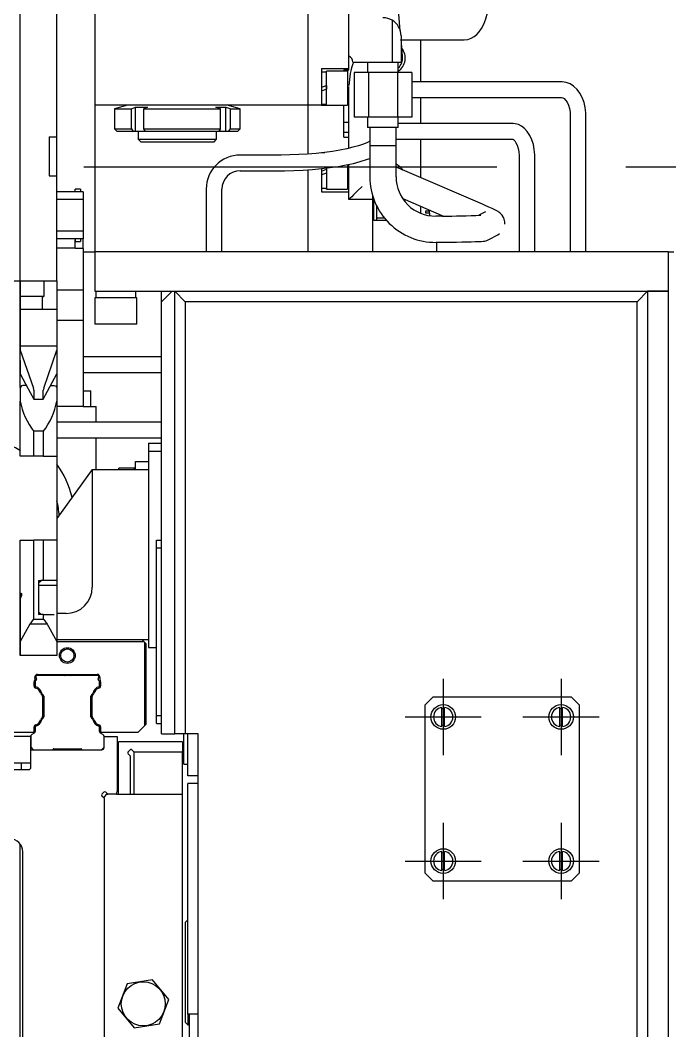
# Model space of a CAD drawing. Extents: x 387 to 958, y 84 to 319.
# Drawn here: x 533.44 to 546.03, y 129.23 to 148.81 of the extents above; entities that cross this region are included whole.
import ezdxf

# ---------------------------------------------------------------- set-up
doc = ezdxf.new("R2010")
doc.units = 0
doc.linetypes.add('AXIS-MY', pattern=[15, 8, -2.5, 2, -2.5])
doc.layers.get('0').update_dxf_attribs({"linetype": 'CONTINUOUS'})
doc.layers.add('AXIS', color=1, linetype='AXIS-MY')

msp = doc.modelspace()

# ---------------------------------------------------------------- linework, layer by layer
at = {"color": 7, "linetype": 'CONTINUOUS'}
for p, q in [((534.8869101, 160.3651919), (534.8869101, 147.165482)), ((533.4400188, 143.7640183), (533.4400188, 151.4300036)), ((534.1507724, 146.5562646), (534.1507724, 151.4300036)), ((533.4400188, 143.7640183), (533.4400188, 151.3284674)), ((539.0245115, 147.165482), (539.0245115, 150.9730906)), ((539.8114173, 147.8762356), (539.8114173, 150.0592645)), ((540.8073588, 148.610052), (540.7487266, 149.2903027)), ((540.6472687, 148.8137912), (540.6472687, 148.0031559)), ((540.8217027, 148.510837), (540.8217027, 148.0031559)), ((540.8415023, 148.2139192), (540.8217027, 148.4436339)), ((540.8224741, 148.4346848), (542.0444099, 148.4346848)), ((541.2075404, 147.622395), (541.2075404, 148.4346848)), ((540.8512259, 148.1011063), (540.8415023, 148.2139192)), ((539.278352, 147.8762356), (539.278352, 147.165482)), ((539.278352, 147.8762356), (539.8114173, 147.8762356)), ((539.8114173, 147.8513244), (539.8114173, 147.8762356)), ((539.8875694, 148.0031559), (540.6472687, 148.0031559)), ((540.1744093, 148.0031559), (540.1744093, 147.8000834)), ((540.6472687, 148.0031559), (540.8217027, 148.0031559)), ((540.7683962, 147.8000834), (540.7683962, 148.0031559)), ((539.3798883, 147.8051602), (539.278352, 147.8051602)), ((539.7860332, 147.8254675), (539.3798883, 147.8254675)), ((539.3798883, 147.165482), (539.3798883, 147.8232362)), ((539.709881, 147.8513244), (539.709881, 147.8254675)), ((539.709881, 147.8513244), (539.8114173, 147.8513244)), ((539.7860332, 147.8513244), (539.7860332, 147.8254675)), ((539.7860332, 147.8254675), (539.7860332, 147.165482)), ((540.1929484, 147.8000834), (539.914494, 147.8000834)), ((539.914494, 147.8000834), (539.914494, 146.9370254)), ((540.7498571, 147.8000834), (540.1929484, 147.8000834)), ((540.1929484, 147.8000834), (540.1929484, 146.9370254)), ((541.0283115, 147.8000834), (540.7498571, 147.8000834)), ((540.7498571, 147.8000834), (540.7498571, 146.9370254)), ((541.0283115, 147.8000834), (541.0283115, 146.9370254)), ((539.278352, 147.514815), (539.3798883, 147.5517712)), ((539.3798883, 147.4761344), (539.278352, 147.4391782)), ((539.3798883, 147.4761344), (539.278352, 147.4391782)), ((539.3798883, 147.5517711), (539.3798883, 147.4761348)), ((539.8114172, 146.3326998), (539.8114172, 147.5277155)), ((539.8114172, 146.8285876), (539.8114172, 147.5277155)), ((543.9246741, 147.622395), (541.0283115, 147.622395)), ((541.0283115, 147.3177863), (543.9246741, 147.3177863)), ((541.2075404, 146.8101052), (541.2075404, 147.3177863)), ((534.8869101, 147.165482), (534.8869101, 144.3224675)), ((534.8869101, 147.165482), (534.8869101, 147.165482)), ((539.0245115, 147.165482), (534.8869101, 147.165482)), ((535.5215115, 147.165482), (535.267671, 147.0974656)), ((535.267671, 147.0974656), (535.598293, 147.0974656)), ((535.267671, 147.0974656), (535.267671, 146.7085689)), ((535.598293, 146.7085689), (535.598293, 147.0974656)), ((535.6730918, 146.6578008), (535.6730918, 147.1286403)), ((535.8330231, 146.7085689), (535.8330231, 147.0974656)), ((535.8330231, 147.0974656), (537.3205947, 147.0974656)), ((537.3205947, 146.7085689), (537.3205947, 147.0974656)), ((537.4242892, 146.6578008), (537.4242892, 147.1286403)), ((537.7045405, 147.0974656), (537.4506999, 147.165482)), ((537.5147292, 146.7085689), (537.5147292, 147.0974656)), ((537.5147292, 147.0974656), (537.7045405, 147.0974656)), ((537.7045405, 146.7085689), (537.7045405, 147.0974656)), ((539.0245115, 146.2210232), (539.0245115, 147.165482)), ((539.278352, 147.165482), (539.0245115, 147.165482)), ((539.278352, 147.1857892), (539.3798883, 147.1857892)), ((539.278352, 147.165482), (539.3798883, 147.165482)), ((539.3798883, 147.165482), (539.3798883, 147.1857892)), ((539.3798883, 147.165482), (539.7860332, 147.165482)), ((539.709881, 146.544596), (539.709881, 147.165482)), ((540.1929484, 146.9370254), (539.914494, 146.9370254)), ((540.1744093, 146.9370254), (540.1744093, 146.733953)), ((540.7498571, 146.9370254), (540.1929484, 146.9370254)), ((541.0283115, 146.9370254), (540.7498571, 146.9370254)), ((540.7683962, 146.733953), (540.7683962, 146.9370254)), ((544.101323, 146.9624095), (544.101323, 144.3224675)), ((544.4059317, 144.3224675), (544.4059317, 146.9624095)), ((535.267671, 146.7085689), (535.598293, 146.7085689)), ((535.267671, 146.7085689), (535.3184391, 146.6578008)), ((535.598293, 146.7085689), (535.6309158, 146.6578008)), ((535.8656459, 146.6578008), (535.8330231, 146.7085689)), ((535.8330231, 146.7085689), (537.3205947, 146.7085689)), ((537.3205947, 146.7085689), (537.2811501, 146.6578008)), ((537.4752847, 146.6578008), (537.5147292, 146.7085689)), ((537.5147292, 146.7085689), (537.7045405, 146.7085689)), ((537.6537724, 146.6578008), (537.7045405, 146.7085689)), ((539.8114172, 146.8285876), (539.709881, 146.8285876)), ((539.8114172, 146.6420631), (539.8114172, 146.8285876)), ((540.7683962, 146.733953), (540.1744093, 146.733953)), ((540.2175622, 146.733953), (540.2175622, 146.3785762)), ((540.7252433, 146.3785762), (540.7252433, 146.733953)), ((542.9941058, 146.8101052), (540.7683962, 146.8101052)), ((533.9984681, 146.5562646), (533.9984681, 145.7947429)), ((533.9984681, 146.5562646), (534.1507724, 146.5562646)), ((534.1507724, 146.302424), (534.1507724, 146.5562646)), ((535.6309158, 146.6578008), (535.3184391, 146.6578008)), ((535.6730918, 146.6578008), (535.6309158, 146.6578008)), ((535.8656459, 146.6578008), (535.6730918, 146.6578008)), ((535.724584, 146.6578008), (535.724584, 146.5054965)), ((535.724584, 146.5054965), (537.2476274, 146.5054965)), ((535.724584, 146.5054965), (535.7753521, 146.4547283)), ((537.2811501, 146.6578008), (535.8656459, 146.6578008)), ((537.1968593, 146.4547283), (537.2476274, 146.5054965)), ((537.2476274, 146.5054965), (537.2476274, 146.6578008)), ((537.4242892, 146.6578008), (537.2811501, 146.6578008)), ((537.4752847, 146.6578008), (537.4242892, 146.6578008)), ((537.6537724, 146.6578008), (537.4752847, 146.6578008)), ((539.709881, 146.6420631), (539.8114172, 146.6420631)), ((539.709881, 146.544596), (539.8114172, 146.544596)), ((539.8114172, 146.544596), (539.8114172, 146.6420631)), ((539.8114172, 146.3326998), (539.8114172, 146.544596)), ((540.7252433, 146.5054965), (542.9941058, 146.5054965)), ((541.2075404, 145.7584754), (541.2075404, 146.5054965)), ((534.1507724, 146.0485834), (534.1507724, 146.302424)), ((535.7753521, 146.4547283), (537.1968593, 146.4547283)), ((540.7252433, 146.3785762), (540.2175622, 146.3785762)), ((540.7252434, 146.3785762), (540.2175622, 146.3785762)), ((540.2175622, 146.3785762), (540.2175622, 145.7783455)), ((540.7252434, 145.7783455), (540.7252434, 146.3785762)), ((538.4660625, 146.2008878), (537.7045408, 146.2008878)), ((539.278352, 146.2516559), (539.278352, 146.2446919)), ((539.278352, 146.2516559), (539.3415462, 146.2516559)), ((543.1113447, 146.1501197), (543.1113447, 144.3224675)), ((543.4159534, 144.3224675), (543.4159534, 146.1501197)), ((534.1507724, 145.7947429), (534.1507724, 146.0485834)), ((539.0245115, 144.3224675), (539.0245115, 145.9159979)), ((539.278352, 145.9377974), (539.278352, 145.4901342)), ((539.278352, 145.8902354), (539.3798883, 145.9271915)), ((539.3798883, 145.950472), (539.3798883, 145.5409023)), ((539.3798883, 145.9271915), (539.3798883, 145.8515547)), ((539.7860332, 146.0182757), (539.7860332, 145.5409023)), ((539.8114172, 145.4901342), (539.8114172, 146.0213411)), ((539.8114172, 145.3378298), (539.8114172, 146.0208058)), ((540.9848952, 145.8541469), (540.7252434, 145.9657203)), ((533.9984681, 145.7947429), (534.1507724, 145.7947429)), ((534.1507724, 143.7640183), (534.1507724, 145.7947429)), ((537.7045408, 145.8962791), (538.4660625, 145.8962791)), ((539.3798883, 145.8515547), (539.278352, 145.8145985)), ((539.3798883, 145.8515547), (539.278352, 145.8145985)), ((542.3990953, 145.2464599), (540.9848952, 145.8541469)), ((534.6076854, 145.5409023), (534.5061492, 145.5409023)), ((534.5061492, 145.4901342), (534.5061492, 145.5386035)), ((534.6076854, 145.5409023), (534.6076854, 145.4901342)), ((537.0445553, 145.5409023), (537.0445553, 144.3224675)), ((537.349164, 144.3224675), (537.349164, 145.5409023)), ((539.278352, 145.5612095), (539.3798883, 145.5612095)), ((539.3798883, 145.5409023), (539.3798883, 145.5612095)), ((539.3798883, 145.5409023), (539.7860332, 145.5409023)), ((534.6584536, 145.4901342), (534.1507724, 145.4901342)), ((534.6584536, 145.3378298), (534.1507724, 145.3378298)), ((534.6584536, 145.4901342), (534.6584536, 145.3378298)), ((534.6584536, 145.3378298), (534.6584536, 144.7286124)), ((539.278352, 145.4901342), (539.8114172, 145.4901342)), ((539.8114172, 145.3378298), (539.8114172, 145.4901342)), ((540.2683303, 145.3378298), (539.8114172, 145.3378298)), ((540.0959892, 145.3429583), (540.2683303, 145.3429583)), ((540.2683303, 145.4230664), (540.2683303, 145.3429583)), ((540.2683303, 145.3429583), (540.2683303, 145.3378298)), ((540.2683303, 145.3378298), (540.2683303, 144.3224675)), ((540.2937144, 144.9316849), (540.2937144, 145.3511286)), ((540.8541241, 145.3577724), (541.6437026, 145.0184876)), ((540.3444825, 145.2294175), (540.3444825, 144.9316849)), ((541.2075404, 145.0711354), (541.2075404, 145.2059081)), ((541.298923, 145.0740633), (541.298923, 145.1202931)), ((541.298923, 145.1202931), (541.3750752, 145.1202931)), ((541.3750752, 145.1339178), (541.3750752, 145.1202931)), ((541.3750752, 145.0740633), (541.3750752, 145.1202931)), ((540.5419603, 144.9316849), (540.2937144, 144.9316849)), ((540.3444825, 144.982453), (540.5005416, 144.982453)), ((541.3750752, 145.0740633), (541.298923, 145.0740633)), ((541.3750752, 145.0740633), (541.3750752, 145.0205291)), ((541.6173426, 145.0181854), (541.4943536, 145.0168674)), ((542.4608146, 145.1023902), (542.3322666, 145.0340343)), ((534.6584536, 144.7286124), (534.1507724, 144.7286124)), ((534.6584536, 144.7286124), (534.6584536, 144.5763081)), ((534.6584536, 144.5763081), (534.1507724, 144.5763081)), ((534.5061492, 144.5763081), (534.5061492, 144.52554)), ((534.5061492, 144.52554), (534.5061492, 144.5564607)), ((534.6076854, 144.5763081), (534.6076854, 144.52554)), ((534.6584536, 144.390347), (534.6584536, 144.5763081)), ((542.5254381, 144.561759), (542.6991719, 144.6541426)), ((542.6991719, 144.6541426), (542.7325835, 144.6778478)), ((534.5061492, 144.394794), (534.1507724, 144.394794)), ((534.5061492, 144.394794), (534.5061492, 144.52554)), ((534.5061492, 144.52554), (534.6076854, 144.52554)), ((534.5061492, 144.390347), (534.5061492, 144.394794)), ((534.6584536, 144.390347), (534.5061492, 144.390347)), ((534.6584536, 144.390347), (534.6584536, 143.5817812)), ((541.4997938, 144.5092154), (541.6227828, 144.5105334)), ((541.5121491, 144.3224675), (541.5121491, 144.5093478)), ((534.6584536, 144.3224675), (534.8869101, 144.3224675)), ((534.8869101, 144.3224675), (534.8869101, 143.5609458)), ((546.0051273, 144.3224675), (534.8869101, 144.3224675)), ((546.0051273, 143.5609458), (546.0051273, 144.3224675)), ((546.0051273, 144.3224675), (546.1066635, 144.3224675)), ((546.0051273, 125.538265), (546.0051273, 144.3224675)), ((532.3992725, 143.7640183), (533.4400188, 143.7640183)), ((533.4400188, 143.7640183), (534.1507724, 143.7640183)), ((533.4400188, 143.7640183), (533.4400188, 143.4594096)), ((533.4400188, 142.221976), (533.4400188, 143.7640183)), ((533.8969318, 143.7640183), (533.8969318, 143.4594096)), ((534.1507724, 143.7640183), (534.1507724, 143.205569)), ((534.6584536, 143.5817812), (534.1507724, 143.5817812)), ((534.6584536, 143.5817812), (534.6584536, 142.9969559)), ((534.8869101, 143.5609458), (546.0051273, 143.5609458)), ((534.9072174, 143.5609458), (534.9072174, 143.4340255)), ((535.6788927, 143.4340255), (535.6788927, 143.5609458)), ((536.181497, 143.3578733), (536.181497, 143.5609458)), ((536.3845695, 143.5609458), (536.181497, 143.3578733)), ((536.3845695, 143.5609458), (536.4353376, 143.5609458)), ((536.6384101, 143.3578733), (536.4353376, 143.5609458)), ((536.4353376, 134.9811344), (536.4353376, 143.5609458)), ((545.3959099, 143.3578733), (545.5989824, 143.5609458)), ((546.0051273, 143.5609458), (545.5989824, 143.5609458)), ((545.5989824, 143.5609458), (545.5989824, 125.995178)), ((546.0051273, 125.995178), (546.0051273, 143.5609458)), ((533.8969318, 143.4594096), (533.4400188, 143.4594096)), ((533.4400188, 143.4594096), (533.4400188, 143.205569)), ((533.8715478, 143.459373), (533.8969318, 143.459373)), ((533.8715478, 143.205569), (533.8715478, 143.459373)), ((533.8969318, 143.459373), (533.8969318, 143.4594096)), ((535.6992, 143.4340255), (534.8869101, 143.4340255)), ((534.8869101, 143.4340255), (534.8869101, 142.9263444)), ((535.6992, 142.9263444), (535.6992, 143.4340255)), ((536.181497, 134.9811344), (536.181497, 143.3578733)), ((545.3959099, 143.3578733), (536.6384101, 143.3578733)), ((536.6384101, 143.3578733), (536.6384101, 134.9811344)), ((545.3959099, 125.538265), (545.3959099, 143.3578733)), ((534.1507724, 143.205569), (533.4400188, 143.205569)), ((533.4400188, 143.205569), (533.4400188, 142.4948154)), ((534.1507724, 143.205569), (534.1507724, 142.4948154)), ((534.6584536, 142.9969559), (534.1507724, 142.9969559)), ((534.6584536, 142.9969559), (534.6584536, 141.3271487)), ((535.6992, 142.9263444), (534.8869101, 142.9263444)), ((534.1507724, 142.4948154), (533.4400188, 142.4948154)), ((533.4400188, 142.4948154), (533.4400188, 142.4212403)), ((533.4400188, 141.9650327), (533.4400188, 142.4212403)), ((533.4400188, 142.4212403), (533.6950598, 141.6826443)), ((533.8957315, 141.6826443), (534.1507724, 142.4212403)), ((534.1507724, 142.4948154), (534.1507724, 142.4212403)), ((534.1507724, 142.4212403), (534.1507724, 141.9650327)), ((533.4400188, 142.221976), (533.4400188, 141.9753847)), ((536.181497, 142.2917429), (534.6584536, 142.2917429)), ((534.6584536, 141.9871342), (536.181497, 141.9871342)), ((533.4400188, 141.9753847), (533.4400188, 141.9625982)), ((533.4400188, 141.694962), (533.4400188, 141.9620475)), ((534.1507724, 141.9650327), (534.1507724, 141.694962)), ((534.1507724, 141.9650327), (534.1507724, 141.9631265)), ((533.4400188, 141.694962), (533.4400188, 141.433482)), ((533.5624642, 141.7332935), (533.4922304, 141.7332935)), ((533.704013, 141.6450539), (533.704013, 141.4727592)), ((533.8867782, 141.4727592), (533.8867782, 141.6450539)), ((534.0283844, 141.7332934), (534.0985608, 141.7332934)), ((534.1507724, 141.694962), (534.1507724, 141.433482)), ((534.6584536, 141.6317574), (534.8107579, 141.6317574)), ((534.8107579, 141.3271487), (534.8107579, 141.6317574)), ((533.4400188, 140.3625546), (533.4400188, 141.433482)), ((533.7039522, 141.4716646), (533.7031839, 141.4703964)), ((533.703322, 141.4692995), (533.8874525, 141.4692995)), ((534.1507724, 141.433482), (534.1507724, 140.3625546)), ((534.6584536, 141.3271487), (534.1507724, 141.3271487)), ((534.6584536, 141.3271487), (534.9122942, 141.3271487)), ((534.9122942, 141.0225387), (534.9122942, 141.3271487)), ((534.5251874, 141.022539), (534.1507724, 141.0225394)), ((536.181497, 141.0225375), (534.5251874, 141.022539)), ((533.704013, 140.3625546), (533.704013, 140.848285)), ((533.704013, 140.8477703), (533.704013, 140.848285)), ((533.8867782, 140.8477703), (533.704013, 140.8477703)), ((533.704013, 140.3625546), (533.704013, 140.8477703)), ((533.8867782, 140.848285), (533.8867782, 140.8477703)), ((533.8867782, 140.8477703), (533.8867782, 140.3625546)), ((534.1507724, 140.7179307), (534.5251872, 140.7179303)), ((534.5251872, 140.7179303), (536.181497, 140.7179289)), ((534.9122942, 140.108714), (534.9122942, 140.71793)), ((534.9122942, 140.7178871), (536.167689, 140.7178871)), ((535.9276565, 140.6163951), (536.181497, 140.6163951)), ((535.9276565, 140.6163951), (535.9276565, 140.4640908)), ((535.9276565, 140.4640908), (536.181497, 140.4640908)), ((535.9276565, 140.4640908), (535.9276565, 136.6564822)), ((533.704013, 140.3625546), (533.4400188, 140.3625546)), ((533.8867782, 140.3625546), (533.704013, 140.3625546)), ((533.8867782, 140.3625546), (534.1507724, 140.3625546)), ((534.1507724, 140.3625546), (534.1507724, 140.2102502)), ((535.6738159, 140.108714), (535.6738159, 140.2610183)), ((535.6738159, 140.2610183), (535.9276565, 140.2610183)), ((534.1507724, 140.2102502), (534.1507724, 138.8902792)), ((534.836142, 140.108714), (534.1507724, 139.1544019)), ((534.836142, 140.108714), (534.836142, 137.8241488)), ((534.836142, 140.108714), (535.9276565, 140.108714)), ((535.3489, 140.108714), (535.3489, 140.134098)), ((535.6535087, 140.134098), (535.3489, 140.134098)), ((535.6535087, 140.108714), (535.6535087, 140.134098)), ((534.1507724, 138.8902792), (534.1507724, 138.7379749)), ((533.4400188, 138.7379749), (533.704013, 138.7379749)), ((533.4400188, 137.7103685), (533.4400188, 138.7379749)), ((533.8867782, 138.7379749), (533.704013, 138.7379749)), ((533.704013, 137.1972912), (533.704013, 138.7379749)), ((533.704013, 137.1972912), (533.704013, 138.7379749)), ((534.1507724, 138.7379749), (533.8867782, 138.7379749)), ((533.8867782, 138.7379749), (533.8867782, 137.9588129)), ((536.0799608, 138.7379749), (536.181497, 138.7379749)), ((536.0799608, 138.5856705), (536.0799608, 138.7379749)), ((536.0799608, 138.5856705), (536.181497, 138.5856705)), ((536.0799608, 135.3365112), (536.0799608, 138.5856705)), ((533.4400188, 136.5041778), (533.4400188, 138.0272213)), ((533.7953956, 137.9080448), (533.8461637, 137.9588129)), ((533.8461637, 137.9588129), (533.7953956, 137.9080448)), ((533.7953956, 137.9588129), (533.7953956, 137.9080448)), ((533.7953956, 137.9588129), (533.8461637, 137.9588129)), ((533.7953956, 137.9080448), (533.7953956, 137.8572767)), ((534.1507724, 137.9588129), (533.8461637, 137.9588129)), ((534.1507724, 137.9588129), (534.1507724, 137.8572767)), ((533.4400188, 137.7103685), (533.4400188, 137.5450528)), ((534.1507724, 137.8572767), (533.7953956, 137.8572767)), ((533.7953956, 137.8572767), (533.7953956, 137.7556378)), ((533.7953956, 137.7556378), (533.7953956, 137.2988274)), ((534.1507724, 137.8572767), (534.1507724, 137.2988274)), ((533.4400188, 137.602256), (533.4400188, 136.7386466)), ((533.7953956, 137.3495955), (533.8461637, 137.2988274)), ((533.7953956, 137.3495955), (533.8461637, 137.2988274)), ((533.8867782, 137.2988274), (533.7953956, 137.2988274)), ((533.8867782, 137.2988274), (533.8867782, 137.1972912)), ((533.8867782, 137.2988274), (534.0993708, 137.2988274)), ((534.3284609, 137.3164677), (534.1507724, 137.3164677)), ((534.1507724, 137.2988274), (534.1507724, 136.7752312)), ((533.6934838, 137.1972912), (533.6295743, 137.1093582)), ((533.961217, 137.1093582), (533.6295743, 137.1093582)), ((533.8973074, 137.1972912), (533.6934838, 137.1972912)), ((533.8973074, 137.1972912), (533.961217, 137.1093582)), ((533.4400188, 136.7760166), (533.4400188, 136.5041778)), ((535.9276565, 136.8087865), (534.1507724, 136.8087865)), ((534.1507724, 136.7760166), (534.1507724, 136.5041778)), ((534.1507724, 136.7732488), (535.8362739, 136.7732488)), ((535.8007362, 136.8087865), (535.8362739, 136.7732488)), ((535.8464275, 136.7630952), (535.8362739, 136.7732488)), ((535.8464275, 136.7630952), (535.8768884, 136.7326343)), ((535.8464275, 136.7630952), (535.8464275, 135.1375002)), ((535.8768884, 136.7326343), (535.8768884, 135.167961)), ((534.1507724, 136.5041778), (533.4400188, 136.5041778)), ((533.4400188, 136.5041778), (533.4400188, 136.5041778)), ((535.9276565, 136.6564822), (536.0799608, 136.6564822)), ((534.9387708, 136.1158017), (533.7689191, 136.1158017)), ((533.77529, 136.136109), (534.9323998, 136.136109)), ((534.2135402, 136.1167544), (534.1972192, 136.136109)), ((534.2828474, 136.1291494), (534.2135402, 136.1167544)), ((534.2713589, 136.136109), (534.3048808, 136.1158017)), ((534.2843622, 136.136109), (534.317884, 136.1158017)), ((534.4103405, 136.1158017), (534.4472902, 136.136109)), ((533.7090898, 135.9091911), (533.7090898, 135.9933436)), ((533.7293971, 135.9934705), (533.7293971, 135.9093143)), ((533.7477435, 136.0223313), (533.7368319, 136.0114197)), ((533.7443999, 136.0838478), (533.7543133, 136.0468504)), ((534.9533765, 136.0468504), (534.9632899, 136.0838478)), ((534.9708579, 136.0114198), (534.9599463, 136.0223313)), ((534.9782927, 135.9093143), (534.9782927, 135.9934705)), ((534.9986, 135.9933436), (534.9986, 135.9091911)), ((533.8572941, 135.7387801), (533.8456434, 135.7504308)), ((533.8586587, 135.7682373), (533.8850361, 135.7418597)), ((534.8226537, 135.7418598), (534.8490312, 135.7682373)), ((534.8620464, 135.7504308), (534.8503957, 135.7387801)), ((533.8766246, 135.336287), (533.8766246, 135.6921121)), ((533.8969319, 135.713141), (533.8969319, 135.3152581)), ((534.8107579, 135.3152581), (534.8107579, 135.713141)), ((534.8310652, 135.6921121), (534.8310652, 135.336287)), ((541.4359969, 135.691888), (541.2836926, 135.5395836)), ((541.2836926, 135.5395836), (541.2836926, 132.2904243)), ((544.126707, 135.691888), (541.4359969, 135.691888)), ((544.2790114, 135.5395836), (544.126707, 135.691888)), ((544.2790114, 132.2904243), (544.2790114, 135.5395836)), ((536.0799608, 135.1842068), (536.0799608, 135.3365112)), ((536.0799608, 135.3365112), (536.181497, 135.3365112)), ((541.6136854, 135.1250081), (541.6136854, 135.4972461)), ((541.6644535, 135.1250081), (541.6644535, 135.4972461)), ((543.8982505, 135.1250081), (543.8982505, 135.4972461)), ((543.9490186, 135.1250081), (543.9490186, 135.4972461)), ((533.8456434, 135.2779683), (533.8572941, 135.289619)), ((533.8850361, 135.2865394), (533.8586587, 135.2601619)), ((534.8490312, 135.2601619), (534.8226537, 135.2865393)), ((534.8503957, 135.289619), (534.8620464, 135.2779683)), ((535.724584, 135.0156567), (535.8464275, 135.1375002)), ((535.8768884, 135.167961), (535.8464275, 135.1375002)), ((536.0799608, 135.1842068), (536.181497, 135.1842068)), ((533.0278513, 135.0141336), (533.678629, 135.0141336)), ((533.7090898, 134.994794), (533.6633985, 134.9684141)), ((533.678629, 135.0141336), (533.678629, 135.016672)), ((533.678629, 135.016672), (533.7090898, 135.016672)), ((533.7090898, 135.016672), (533.7090898, 135.119208)), ((533.7293971, 135.1190848), (533.7293971, 135.0299672)), ((534.9782927, 135.0299672), (534.9782927, 135.1190848)), ((534.9986, 135.119208), (534.9986, 135.016672)), ((534.9986, 135.016672), (535.0290608, 135.016672)), ((535.0442913, 134.9684141), (534.9986, 134.994794)), ((535.0290608, 135.016672), (535.0290608, 135.0141336)), ((535.0290608, 135.0141336), (535.6798385, 135.0141336)), ((535.6908564, 135.0156567), (535.724584, 135.0156567)), ((536.181497, 134.9811344), (536.4353376, 134.9811344)), ((536.6384101, 134.9811344), (536.4353376, 134.9811344)), ((536.6130263, 134.397301), (536.6130263, 134.9806045)), ((536.8922507, 134.9811344), (536.6384101, 134.9811344)), ((536.6891785, 134.1688445), (536.6891785, 134.9811344)), ((536.8922507, 125.538265), (536.8922507, 134.9811344)), ((533.6430913, 134.9303662), (533.0338739, 134.9303662)), ((533.6430913, 134.9332409), (533.6430913, 134.7272938)), ((533.6430913, 134.4226851), (533.6430913, 134.9303662)), ((535.0645985, 134.7272938), (535.0645985, 134.9332409)), ((535.0645985, 134.9303662), (535.3184391, 134.9303662)), ((535.0645985, 134.7171402), (535.0645985, 134.9303662)), ((535.3184391, 134.9303662), (535.3184391, 133.8642358)), ((535.3438232, 133.8134677), (535.3438232, 134.82883)), ((536.587642, 134.82883), (535.3438232, 134.82883)), ((536.587642, 134.82883), (536.587642, 134.6323896)), ((533.6430913, 134.7272938), (533.6938594, 134.6765257)), ((533.6430913, 134.6765257), (535.023984, 134.6765257)), ((533.6430913, 134.3211489), (533.6430913, 134.6765257)), ((533.6938594, 134.6765257), (534.0644667, 134.6765257)), ((534.0644667, 134.6765257), (534.0767231, 134.6887822)), ((534.0839029, 134.6917561), (534.6237869, 134.6917561)), ((534.1507724, 134.6917561), (534.1507724, 134.6765257)), ((534.5569174, 134.6765257), (534.5569174, 134.6917561)), ((534.6309667, 134.6887822), (534.6432232, 134.6765257)), ((534.6432232, 134.6765257), (535.0138304, 134.6765257)), ((535.0138304, 134.6765257), (535.0645985, 134.7272938)), ((535.5327913, 134.6362262), (535.5686898, 134.6745922)), ((535.5722797, 134.5556577), (535.5327913, 134.5978602)), ((535.5722797, 134.5556577), (535.5722797, 133.8134677)), ((535.6045883, 134.6745922), (535.6440766, 134.6323896)), ((535.6440766, 134.6323896), (535.6440766, 133.8134677)), ((535.6440766, 134.6323896), (536.587642, 134.6323896)), ((536.587642, 133.8134677), (536.587642, 134.6323896)), ((533.1052239, 134.4226851), (533.6430913, 134.4226851)), ((533.4654029, 134.2957648), (533.4654029, 134.4226851)), ((536.6130263, 134.397301), (536.6891785, 134.397301)), ((533.1451274, 134.2957648), (533.6177072, 134.2957648)), ((536.8922507, 134.1688445), (536.6891785, 134.1688445)), ((536.8922507, 134.0221939), (536.6891782, 134.0221939)), ((536.6891782, 129.5545998), (536.6891782, 134.0221939)), ((535.0610087, 133.852956), (535.0251102, 133.8170576)), ((535.0251102, 133.7811591), (535.0645985, 133.7416708)), ((535.1153666, 133.8134677), (535.0645985, 133.7626996)), ((535.0645985, 133.7416708), (535.0645985, 133.7626996)), ((535.1363955, 133.8134677), (535.0969071, 133.852956)), ((535.1153666, 133.8134677), (535.1363955, 133.8134677)), ((535.3094873, 133.8134677), (535.1363955, 133.8134677)), ((535.3094873, 133.8134677), (535.3184391, 133.8642358)), ((535.3094873, 133.8134677), (536.587642, 133.8134677)), ((536.587642, 125.6905693), (536.587642, 133.8134677)), ((535.0645985, 133.7416708), (535.0645985, 125.7623663)), ((533.4400188, 127.4369925), (533.4400188, 132.8488735)), ((533.490787, 123.4060041), (533.490787, 132.6965692)), ((541.6136854, 132.3327618), (541.6136854, 132.7049998)), ((541.6644535, 132.3327618), (541.6644535, 132.7049998)), ((543.8982505, 132.3327618), (543.8982505, 132.7049998)), ((543.9490186, 132.3327618), (543.9490186, 132.7049998)), ((541.2836926, 132.2904243), (541.4359969, 132.1381199)), ((544.126707, 132.1381199), (544.2790114, 132.2904243)), ((541.4359969, 132.1381199), (544.126707, 132.1381199)), ((536.6891782, 131.3765982), (536.6384101, 131.3258301)), ((536.6384101, 131.3258301), (536.6384101, 129.3966417)), ((535.5099905, 130.137183), (535.3344932, 129.6708244)), ((536.0016176, 130.2183771), (535.5099905, 130.137183)), ((536.3177473, 129.8332127), (536.0016176, 130.2183771)), ((535.3344932, 129.6708244), (535.6506229, 129.2856599)), ((536.14225, 129.3668541), (536.3177473, 129.8332127)), ((536.8922507, 129.5545998), (536.6891782, 129.5545998)), ((536.6891782, 129.5545998), (536.6891782, 129.3458736)), ((536.7145623, 129.5545998), (536.7145623, 125.741042)), ((535.6506229, 129.2856599), (536.14225, 129.3668541)), ((536.6384101, 129.3966417), (536.6891782, 129.3458736)), ((536.6891782, 129.3458736), (536.7145623, 129.3458736))]:
    msp.add_line(p, q, dxfattribs=at)
at = {"color": 7, "linetype": 'CONTINUOUS', "flags": 128}
for points in [[(542.0444099, 148.4346848), (542.1131772, 148.4418879), (542.1791089, 148.4630215), (542.237592, 148.4952224), (542.2895139, 148.5369789), (542.3365591, 148.5887545), (542.3808404, 148.6537557), (542.4238205, 148.7375863), (542.4638176, 148.8415547), (542.4967182, 148.9547196), (542.5230509, 149.0734668), (542.5438466, 149.1974673), (542.5596102, 149.3261959), (542.5705473, 149.4586904), (542.576733, 149.5936912), (542.5782796, 149.7038877)], [(544.4059317, 146.9624095), (544.404228, 147.0188228), (544.3922796, 147.1209984), (544.3689463, 147.2198725), (544.3343285, 147.3132136), (544.288561, 147.3988077), (544.2320047, 147.4741573), (544.1658349, 147.5362956), (544.1003757, 147.5784337), (544.0233439, 147.608911), (543.9449862, 147.6218302), (543.9246741, 147.622395)], [(543.9246741, 147.3177863), (543.9335358, 147.3171443), (543.9560475, 147.3100768), (543.9816778, 147.2935926), (544.0094963, 147.2658043), (544.0390535, 147.2228169), (544.0649541, 147.1680122), (544.0849549, 147.1035896), (544.0974325, 147.032197), (544.101323, 146.9624095)], [(535.598293, 147.0974656), (535.6081483, 147.1015761), (535.6730918, 147.1286403)], [(535.6730918, 147.1286403), (535.8785882, 147.1298727), (535.9078219, 147.1286403)], [(535.9078219, 147.1286403), (535.8428784, 147.1015761), (535.8330231, 147.0974656)], [(537.2301546, 147.1286403), (537.2543325, 147.1298727), (537.4242892, 147.1286403)], [(537.3205947, 147.0974656), (537.3086785, 147.1015761), (537.2301546, 147.1286403)], [(537.4242892, 147.1286403), (537.502813, 147.1015761), (537.5147292, 147.0974656)], [(543.4159534, 146.1501197), (543.4145984, 146.2048758), (543.4048349, 146.3058624), (543.3856403, 146.4036688), (543.3569185, 146.4963751), (543.3183264, 146.5822058), (543.2692024, 146.6591515), (543.2167313, 146.7172625), (543.1593611, 146.7613416), (543.0982683, 146.7913582), (543.0344285, 146.8073448), (542.9941058, 146.8101052)], [(542.9933485, 146.5053511), (542.995506, 146.5044003), (543.007216, 146.4960614), (543.0271143, 146.4742735), (543.0495037, 146.4389537), (543.0712224, 146.390701), (543.089859, 146.3308533), (543.1034253, 146.2618303), (543.1105036, 146.1868565), (543.1113447, 146.1501197)], [(540.2175622, 146.4677716), (540.1728837, 146.4459901), (540.0933083, 146.4139389), (539.9987109, 146.3821144), (539.8899835, 146.3513829), (539.7682321, 146.3224303), (539.6346907, 146.2957976), (539.4906744, 146.2719123), (539.3375541, 146.2511136), (539.1767442, 146.2336703), (539.0096941, 146.2197922), (538.8378818, 146.2096385), (538.6628071, 146.203322), (538.4952355, 146.2009412), (538.4660625, 146.2008878)], [(538.4660625, 145.8962791), (538.5626826, 145.8968434), (538.7456534, 145.9010237), (538.9265899, 145.9092535), (539.1041456, 145.9214827), (539.2770524, 145.9376417), (539.4440932, 145.957645), (539.6041189, 145.9813972), (539.7560666, 146.0088046), (539.8989819, 146.0397918), (540.0320449, 146.074332), (540.1546022, 146.1125002), (540.2175622, 146.1362352)], [(540.0652578, 145.5916704), (539.980414, 145.5068266), (539.9015336, 145.4279462), (539.8649204, 145.3913041), (539.8381612, 145.3645737), (539.8181047, 145.3444849), (539.8114172, 145.3378298)], [(542.8329593, 144.8588969), (542.8327533, 144.9083201), (542.8218976, 144.9581015), (542.8037069, 145.0005421), (542.7814451, 145.0349217), (542.7587562, 145.0608066), (542.73831, 145.0792894), (542.719848, 145.0931993), (542.7019967, 145.1048208), (542.6801649, 145.1173964), (542.6395521, 145.1382976), (542.5872499, 145.1631604), (542.525785, 145.1910718), (542.4488879, 145.224937), (542.3990953, 145.2464599)], [(541.6227828, 144.5105334), (541.6810891, 144.5111964), (541.7914243, 144.512662), (541.8988687, 144.5143676), (542.0011627, 144.5162783), (542.0962449, 144.5183569), (542.1822431, 144.5205651), (542.2575568, 144.5228677), (542.3210041, 144.5252429), (542.3722429, 144.5277244), (542.4140886, 144.5307111), (542.4398917, 144.5338165), (542.462734, 144.5382359), (542.4863457, 144.5449566), (542.5254381, 144.561759)], [(533.4393308, 141.9625049), (533.595578, 141.6716526), (533.7028123, 141.4701951)], [(533.8880945, 141.4704417), (533.9690061, 141.6226243), (534.1514903, 141.9627374)], [(533.4922304, 141.7332935), (533.4658632, 141.7262239), (533.4400188, 141.694962)], [(534.0985608, 141.7332934), (534.124928, 141.7262239), (534.1507724, 141.694962)], [(533.8875773, 141.4707144), (533.8872685, 141.4695494), (533.886839, 141.4716646)], [(534.1507724, 138.7379749), (534.1507724, 138.6274776), (534.1507724, 138.5185555), (534.1507724, 138.4113947), (534.1507724, 138.3061781), (534.1507724, 138.2030852), (534.1507724, 138.1022922), (534.1507724, 138.0039709), (534.1507724, 137.9588129)], [(533.4400188, 137.7103685), (533.4530496, 137.7120705), (533.4622134, 137.7033904), (533.4653587, 137.6868926), (533.4635776, 137.6667428), (533.457938, 137.6442526), (533.448592, 137.6197291), (533.4400188, 137.602256)], [(533.6295743, 137.1093582), (533.5710475, 137.006297), (533.4400188, 136.7760166)], [(533.961217, 137.1093582), (533.9875439, 137.0629813), (534.1507724, 136.7760166)]]:
    msp.add_lwpolyline(points, dxfattribs=at)
at = {"color": 7, "linetype": 'CONTINUOUS'}
for centre, radius in [((534.3538449, 136.5016394), 0.1523043), ((534.3538449, 136.5016394), 0.1269203), ((541.6390694, 135.3111271), 0.2386101), ((543.9236346, 135.3111271), 0.2386101), ((541.6390694, 132.5188808), 0.2386101), ((543.9236346, 132.5188808), 0.2386101), ((535.8261202, 129.7520185), 0.4264522)]:
    msp.add_circle(centre, radius, dxfattribs=at)
for centre, radius, start, end in [((540.4714027, 148.510837), 0.3503, 59.86469667, 90), ((540.4714027, 148.510837), 0.3503, 0, 59.8646968), ((540.5983231, 148.079308), 0.3046087, 303.94061048, 38.48358863), ((539.7606491, 148.0031559), 0.1269203, 0, 66.42183013), ((540.598323, 148.079308), 0.2538406, 312.06706741, 4.92626947), ((540.5983231, 148.079308), 0.2538405, 1.92499299, 4.92627001), ((541.4219448, 147.4764491), 1.6122015, 160.99085416, 177.38885067), ((537.7045408, 145.5409023), 0.6599855, 90, 180), ((540.5983231, 145.7439747), 0.3046087, 33.18931679, 65.37567499), ((537.7045408, 145.5409023), 0.3553768, 90, 180), ((541.4864729, 145.7779876), 1.2689107, 179.98384264, 270.60149888), ((541.486514, 145.7780272), 0.7612707, 179.97604864, 270.59004563), ((541.5907993, 162.7806576), 17.762492, 270.08561959, 272.50631719), ((534.8066757, 141.6920419), 1.3909006, 190.71325051, 217.55497059), ((532.7841155, 141.6920419), 1.3909006, 322.44502964, 349.28674938), ((532.5768103, 139.0934199), 1.6245797, 57.64990066, 90.00332928), ((536.167689, 140.3625103), 0.3553768, 87.77323738, 90), ((532.5768103, 139.0934199), 1.9291884, 14.20635231, 35.32676985), ((532.5768103, 139.0934199), 1.6245797, 4.40508248, 14.4750278), ((534.3284609, 137.8241488), 0.5076811, 270, 0), ((533.77529, 136.0853409), 0.0507681, 90.00000851, 194.02078946), ((533.768919, 136.0904177), 0.0253841, 89.99997539, 195.00005664), ((534.9323998, 136.0853409), 0.0507681, 345.97921054, 89.99999149), ((534.9387708, 136.0904177), 0.0253841, 344.99994336, 90.00002461), ((533.759858, 135.9933436), 0.0507681, 146.934419, 180), ((533.6620021, 136.0570514), 0.0659985, 326.93440307, 14.02077972), ((533.7547812, 135.9934705), 0.0253841, 135.00009876, 180), ((533.7297942, 136.0402805), 0.0253841, 315.00006381, 15.00005702), ((534.9778956, 136.0402805), 0.025384, 164.99993066, 224.99996203), ((534.9529087, 135.9934705), 0.0253841, 0, 45.0000633), ((535.0456878, 136.0570513), 0.0659985, 165.979214, 213.065581), ((534.9478319, 135.9933436), 0.0507681, 0, 33.06560533), ((533.7497043, 135.9091911), 0.0406145, 180, 257.94440121), ((533.7446275, 135.9093143), 0.0152304, 180, 257.98148208), ((533.7161974, 135.752302), 0.1198128, 9.63381422, 77.94440417), ((533.7112221, 135.7524036), 0.1451968, 9.545311, 77.98148), ((533.8743622, 135.7791496), 0.0406145, 189.633818, 225), ((533.8694282, 135.7790068), 0.0152304, 189.54530839, 224.9999896), ((533.8106261, 135.6921121), 0.0659985, 0, 45), ((533.8563174, 135.7131409), 0.0406145, 0, 45.00004304), ((534.8513724, 135.713141), 0.0406145, 135, 180), ((534.8970637, 135.6921121), 0.0659985, 135, 180), ((534.8382616, 135.7790068), 0.0152304, 315, 350.454689), ((534.9964677, 135.7524035), 0.1451968, 102.01851812, 170.45467069), ((534.8333276, 135.7791496), 0.0406145, 314.99994981, 350.3662003), ((534.9914924, 135.752302), 0.1198128, 102.055598, 170.366182), ((534.9630623, 135.9093143), 0.0152304, 282.01852, 0), ((534.9579855, 135.9091911), 0.0406145, 282.05559879, 0), ((533.8106261, 135.336287), 0.0659985, 315, 0), ((534.8970637, 135.336287), 0.0659985, 180, 225), ((541.6390694, 135.3111271), 0.187842, 97.76643417, 262.23356583), ((541.6390694, 135.3111271), 0.1573812, 80.71820091, 99.28179909), ((541.6390694, 135.3111271), 0.187842, 277.76643417, 82.23356583), ((543.9236346, 135.3111271), 0.187842, 97.76643417, 262.23356583), ((543.9236346, 135.3111271), 0.1573812, 80.71820091, 99.28179909), ((543.9236346, 135.3111271), 0.187842, 277.76643417, 82.23356583), ((533.7497043, 135.119208), 0.0406145, 102.055598, 180), ((533.7446275, 135.1190848), 0.0152304, 102.01852, 180), ((533.7161974, 135.2760971), 0.1198128, 282.05560077, 350.36619661), ((533.7112221, 135.2759956), 0.1451968, 282.0185217, 350.45469176), ((533.8743622, 135.2492495), 0.0406145, 135.0000511, 170.3662003), ((533.8694282, 135.2493923), 0.0152304, 134.99998696, 170.454673), ((533.8563174, 135.3152582), 0.0406145, 314.99995696, 0), ((534.8513724, 135.3152581), 0.0406145, 180, 225), ((534.8382616, 135.2493923), 0.0152304, 9.545311, 45), ((534.9964677, 135.2759956), 0.1451968, 189.54530824, 257.9814783), ((534.8333276, 135.2492495), 0.0406145, 9.6338872, 45.00007089), ((534.9914924, 135.2760971), 0.1198128, 189.633818, 257.944402), ((534.9630623, 135.1190848), 0.0152304, 0, 77.98148), ((534.9579855, 135.119208), 0.0406145, 0, 77.94440121), ((541.6390694, 135.3111271), 0.1573812, 260.71820091, 279.28179909), ((543.9236346, 135.3111271), 0.1573812, 260.71820091, 279.28179909), ((533.6837058, 134.9332409), 0.0406145, 120, 180), ((533.6887826, 135.0299672), 0.0406145, 300, 0), ((535.0189072, 135.0299672), 0.0406145, 180, 240), ((535.023984, 134.933241), 0.0406145, 0, 60), ((535.6798385, 135.0547481), 0.0406145, 270, 285.74054853), ((534.0839029, 134.6816025), 0.0101536, 89.99991763, 135.00014432), ((534.623787, 134.6816025), 0.0101536, 44.99985567, 90.00008237), ((535.023984, 134.7171402), 0.0406145, 270, 0), ((533.6177072, 134.3211489), 0.0253841, 270, 0), ((535.0430594, 133.7991083), 0.0253841, 135, 225), ((535.0789579, 133.8350068), 0.0253841, 45, 135), ((533.2369464, 132.6965692), 0.2538406, 0, 90), ((541.6390694, 132.5188808), 0.187842, 97.76643417, 262.23356583), ((541.6390694, 132.5188808), 0.1573812, 80.71820091, 99.28179909), ((541.6390694, 132.5188808), 0.187842, 277.76643417, 82.23356583), ((543.9236346, 132.5188808), 0.187842, 97.76643417, 262.23356583), ((543.9236346, 132.5188808), 0.1573812, 80.71820091, 99.28179909), ((543.9236346, 132.5188808), 0.187842, 277.76643417, 82.23356583), ((541.6390694, 132.5188808), 0.1573812, 260.71820091, 279.28179909), ((543.9236346, 132.5188808), 0.1573812, 260.71820091, 279.28179909)]:
    msp.add_arc(centre, radius, start, end, dxfattribs=at)
for centre, major_axis, ratio, start_param, end_param in [((533.5574581, 141.8902451), (-0.1437062, 0.2533159), 0.113516084, 3.3390831168, 3.6904342584), ((534.0333331, 141.8902451), (0.1437062, 0.2533159), 0.1135160797, 2.5927510462, 2.9441021879), ((533.645391, 141.5708357), (-0.0574825, 0.1013263), 0.113516084, 3.2935438735, 3.3390831168), ((533.9454002, 141.5708357), (0.0574825, 0.1013263), 0.1135160797, 2.9441021879, 2.9896414312), ((535.5507406, 134.6170432), (0, 0.0271288), 0.9356854913, 0.7853981634, 2.3561944902), ((535.5866391, 134.6554092), (0, 0.0271288), 0.9356854913, 5.4977871438, 7.0685834706)]:
    msp.add_ellipse(centre, major_axis=major_axis, ratio=ratio, start_param=start_param, end_param=end_param, dxfattribs=at)
at = {"layer": 'AXIS'}
for p, q in [((489.6755658, 145.9741085), (557.1612268, 145.9741085)), ((541.6390694, 136.0497373), (541.6390694, 134.572517)), ((543.9236346, 136.0497373), (543.9236346, 134.572517)), ((540.9004593, 135.3111271), (542.3776795, 135.3111271)), ((543.1850244, 135.3111271), (544.6622447, 135.3111271)), ((541.6390694, 133.2574909), (541.6390694, 131.7802706)), ((543.9236346, 133.2574909), (543.9236346, 131.7802706)), ((540.9004593, 132.5188808), (542.3776795, 132.5188808)), ((543.1850244, 132.5188808), (544.6622447, 132.5188808))]:
    msp.add_line(p, q, dxfattribs=at)

doc.saveas('drawing.dxf')
